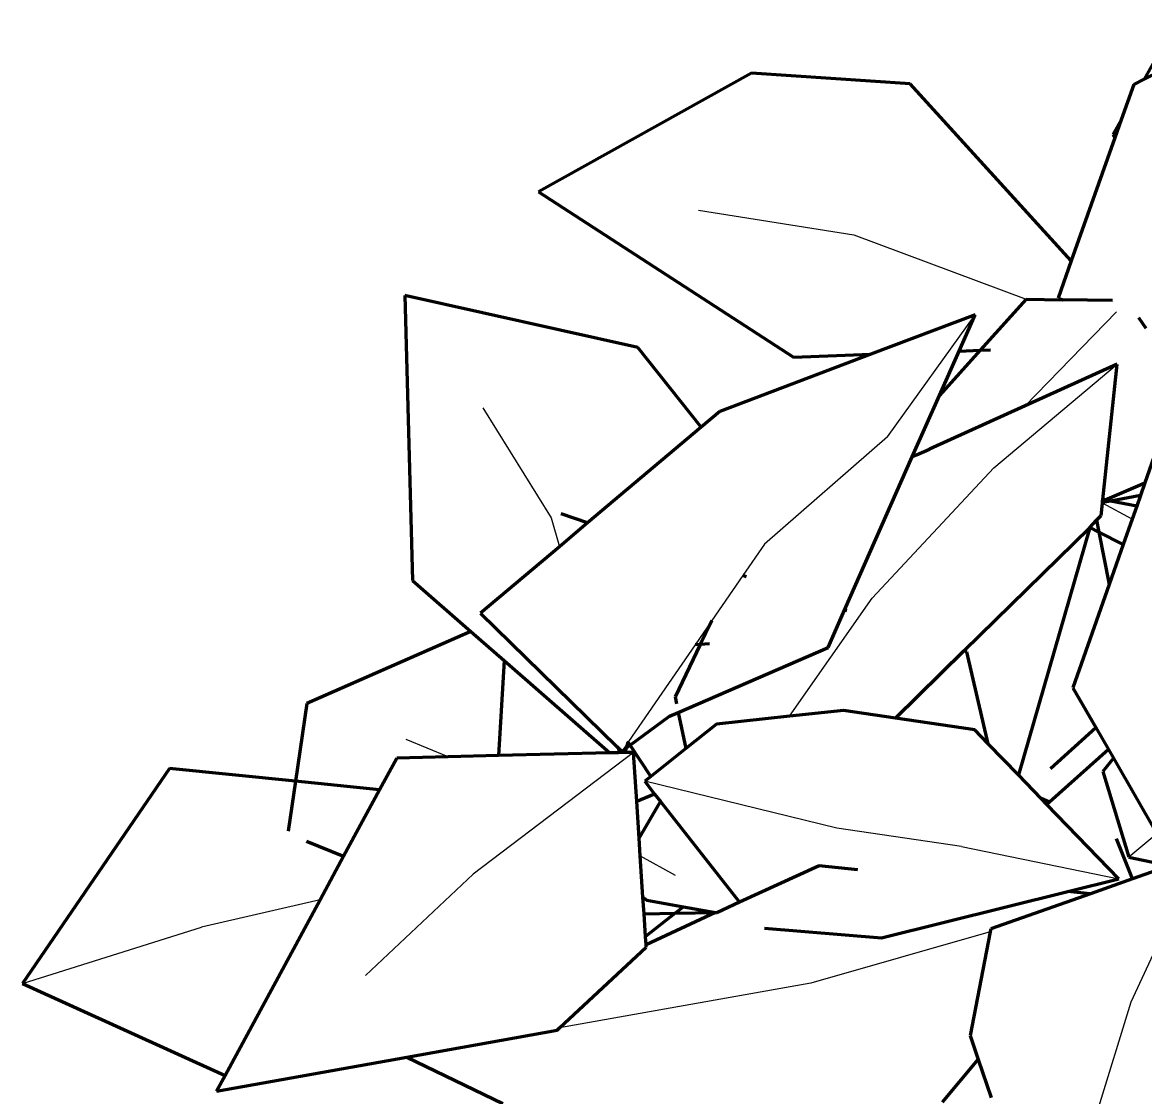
# Model space of a CAD drawing. Header units: millimetres. Extents: x 4307 to 31003, y 2809 to 20009.
# Drawn here: x 7241.4 to 7297.2, y 8375.9 to 8429.3 of the extents above; entities that cross this region are included whole.
import ezdxf

# ---------------------------------------------------------------- set-up
doc = ezdxf.new("R2010")
doc.units = ezdxf.units.MM
doc.layers.add('ProfileEdges', color=7, linetype='Continuous')

msp = doc.modelspace()

# ---------------------------------------------------------------- linework, layer by layer
for p, q in [((7274.977, 8419.988), (7282.7, 8418.764)), ((7282.7, 8418.764), (7291.261, 8415.575)), ((7295.753, 8414.94), (7291.213, 8410.277)), ((7284.373, 8408.743), (7288.721, 8414.798)), ((7289.657, 8407.207), (7295.781, 8412.341)), ((7264.265, 8410.181), (7267.654, 8404.724)), ((7284.373, 8408.743), (7278.258, 8403.418)), ((7289.657, 8407.207), (7283.607, 8400.722)), ((7296.527, 8404.66), (7295.046, 8405.454)), ((7267.654, 8404.724), (7268.067, 8403.287)), ((7278.258, 8403.418), (7277.179, 8401.85)), ((7277.179, 8401.85), (7275.646, 8399.625)), ((7279.502, 8394.865), (7283.607, 8400.722)), ((7275.646, 8399.625), (7274.81, 8398.412)), ((7274.81, 8398.412), (7271.509, 8393.618)), ((7262.547, 8392.85), (7260.454, 8393.719)), ((7270.923, 8393.361), (7271.011, 8393.055)), ((7271.486, 8393.584), (7271.167, 8393.122)), ((7271.751, 8393.073), (7263.782, 8387.024)), ((7281.854, 8389.312), (7272.305, 8391.638)), ((7288.04, 8388.396), (7281.854, 8389.312)), ((7297.752, 8389.026), (7296.362, 8387.866)), ((7288.04, 8388.396), (7295.86, 8386.798)), ((7272.084, 8387.944), (7273.827, 8386.968)), ((7296.476, 8380.687), (7299.843, 8387.952)), ((7258.442, 8381.992), (7263.782, 8387.024)), ((7256.175, 8385.749), (7250.282, 8384.386)), ((7241.391, 8381.598), (7250.282, 8384.386)), ((7289.477, 8384.166), (7280.555, 8381.612)), ((7280.555, 8381.612), (7268.072, 8379.392)), ((7294.799, 8375.254), (7296.476, 8380.687))]:
    msp.add_line(p, q)
at = {"layer": 'ProfileEdges', "lineweight": 211}
for p, q in [((7298.704, 8429.315), (7297.115, 8426.492)), ((7300.045, 8427.929), (7297.115, 8426.492)), ((7277.62, 8426.802), (7267.028, 8420.9)), ((7285.487, 8426.262), (7277.62, 8426.802)), ((7293.501, 8417.485), (7285.487, 8426.262)), ((7296.607, 8426.243), (7295.98, 8424.476)), ((7297.115, 8426.492), (7296.607, 8426.243)), ((7295.98, 8424.476), (7295.572, 8423.751)), ((7295.98, 8424.476), (7295.668, 8423.595)), ((7295.668, 8423.595), (7293.501, 8417.485)), ((7295.572, 8423.751), (7295.668, 8423.595)), ((7267.028, 8420.9), (7279.7, 8412.695)), ((7293.501, 8417.485), (7292.842, 8415.627)), ((7271.965, 8413.181), (7260.382, 8415.763)), ((7260.382, 8415.763), (7260.762, 8401.612)), ((7291.261, 8415.575), (7288.979, 8413.042)), ((7291.261, 8415.575), (7293.071, 8415.548)), ((7292.842, 8415.627), (7293.071, 8415.548)), ((7295.555, 8415.51), (7293.071, 8415.548)), ((7288.721, 8414.798), (7283.534, 8412.838)), ((7287.927, 8413.002), (7288.721, 8414.798)), ((7297.223, 8414.114), (7296.862, 8414.655)), ((7275.106, 8409.222), (7271.965, 8413.181)), ((7283.534, 8412.838), (7276.033, 8410.004)), ((7279.7, 8412.695), (7283.534, 8412.838)), ((7288.979, 8413.042), (7286.949, 8410.789)), ((7286.949, 8410.789), (7287.927, 8413.002)), ((7287.927, 8413.002), (7288.979, 8413.042)), ((7288.979, 8413.042), (7289.486, 8413.061)), ((7295.781, 8412.341), (7291.213, 8410.277)), ((7295.064, 8405.628), (7295.781, 8412.341)), ((7285.602, 8407.741), (7286.949, 8410.789)), ((7276.033, 8410.004), (7275.106, 8409.222)), ((7291.213, 8410.277), (7286.453, 8408.126)), ((7298.535, 8410.382), (7297.155, 8406.449)), ((7275.106, 8409.222), (7269.472, 8404.471)), ((7282.239, 8400.13), (7285.602, 8407.741)), ((7285.757, 8407.811), (7285.602, 8407.741)), ((7285.808, 8407.849), (7285.757, 8407.811)), ((7285.808, 8407.849), (7286.453, 8408.126)), ((7295.18, 8405.606), (7297.155, 8406.449)), ((7297.155, 8406.449), (7296.939, 8405.834)), ((7294.979, 8404.83), (7295.046, 8405.454)), ((7295.046, 8405.454), (7295.048, 8405.479)), ((7295.447, 8405.554), (7295.048, 8405.479)), ((7295.048, 8405.479), (7295.056, 8405.553)), ((7295.056, 8405.553), (7295.064, 8405.628)), ((7295.056, 8405.553), (7295.18, 8405.606)), ((7295.18, 8405.606), (7295.064, 8405.628)), ((7295.447, 8405.554), (7295.18, 8405.606)), ((7296.939, 8405.834), (7295.447, 8405.554)), ((7296.752, 8405.302), (7295.447, 8405.554)), ((7296.939, 8405.834), (7296.752, 8405.302)), ((7269.472, 8404.471), (7268.161, 8404.917)), ((7296.752, 8405.302), (7296.527, 8404.66)), ((7269.472, 8404.471), (7268.067, 8403.287)), ((7294.414, 8404.238), (7294.752, 8404.607)), ((7294.752, 8404.607), (7294.979, 8404.83)), ((7294.752, 8404.607), (7294.87, 8404.009)), ((7296.527, 8404.66), (7296.084, 8403.397)), ((7288.157, 8398.117), (7294.414, 8404.238)), ((7294.414, 8404.238), (7290.876, 8391.952)), ((7294.87, 8404.009), (7294.414, 8404.238)), ((7296.084, 8403.397), (7294.87, 8404.009)), ((7294.87, 8404.009), (7295.385, 8401.406)), ((7268.067, 8403.287), (7264.156, 8399.988)), ((7296.084, 8403.397), (7295.385, 8401.406)), ((7260.762, 8401.612), (7263.674, 8399.07)), ((7277.359, 8401.789), (7277.179, 8401.85)), ((7295.385, 8401.406), (7293.585, 8396.275)), ((7264.156, 8399.988), (7270.923, 8393.361)), ((7281.424, 8398.286), (7282.239, 8400.13)), ((7282.347, 8400.093), (7282.239, 8400.13)), ((7275.646, 8399.625), (7275.067, 8398.427)), ((7263.674, 8399.07), (7255.527, 8395.496)), ((7263.674, 8399.07), (7265.321, 8397.632)), ((7275.067, 8398.427), (7273.812, 8395.832)), ((7273.973, 8395.053), (7281.424, 8398.286)), ((7275.067, 8398.427), (7274.81, 8398.412)), ((7275.519, 8398.455), (7275.067, 8398.427)), ((7265.321, 8397.632), (7265.048, 8392.91)), ((7265.321, 8397.632), (7270.576, 8393.044)), ((7284.761, 8394.775), (7288.157, 8398.117)), ((7288.308, 8398.065), (7288.157, 8398.117)), ((7289.377, 8393.501), (7288.308, 8398.065)), ((7293.585, 8396.275), (7294.715, 8394.308)), ((7255.527, 8395.496), (7254.955, 8391.636)), ((7273.812, 8395.832), (7273.883, 8395.491)), ((7271.587, 8393.43), (7273.536, 8394.863)), ((7273.536, 8394.863), (7273.973, 8395.053)), ((7273.973, 8395.053), (7274.345, 8393.263)), ((7279.502, 8394.865), (7275.868, 8394.477)), ((7282.185, 8395.153), (7279.502, 8394.865)), ((7284.761, 8394.775), (7282.185, 8395.153)), ((7275.868, 8394.477), (7274.345, 8393.263)), ((7288.703, 8394.198), (7284.761, 8394.775)), ((7292.466, 8392.268), (7294.715, 8394.308)), ((7294.715, 8394.308), (7295.342, 8393.218)), ((7289.377, 8393.501), (7288.703, 8394.198)), ((7270.923, 8393.361), (7271.167, 8393.122)), ((7271.167, 8393.122), (7271.406, 8393.297)), ((7271.331, 8393.063), (7271.406, 8393.297)), ((7271.406, 8393.297), (7271.486, 8393.584)), ((7271.406, 8393.297), (7271.587, 8393.43)), ((7271.486, 8393.584), (7271.509, 8393.618)), ((7271.587, 8393.43), (7271.486, 8393.584)), ((7272.612, 8391.883), (7271.587, 8393.43)), ((7274.345, 8393.263), (7272.612, 8391.883)), ((7290.876, 8391.952), (7289.377, 8393.501)), ((7295.342, 8393.218), (7292.412, 8390.593)), ((7295.342, 8393.218), (7295.593, 8392.782)), ((7259.983, 8392.788), (7259.129, 8391.209)), ((7262.547, 8392.85), (7259.983, 8392.788)), ((7265.048, 8392.91), (7262.547, 8392.85)), ((7270.576, 8393.044), (7265.048, 8392.91)), ((7271.011, 8393.055), (7270.576, 8393.044)), ((7271.331, 8393.063), (7271.011, 8393.055)), ((7271.751, 8393.073), (7271.331, 8393.063)), ((7271.91, 8390.633), (7271.751, 8393.073)), ((7295.593, 8392.782), (7295.06, 8392.122)), ((7295.593, 8392.782), (7297.752, 8389.026)), ((7248.7, 8392.276), (7241.391, 8381.598)), ((7254.955, 8391.636), (7248.7, 8392.276)), ((7295.06, 8392.122), (7296.362, 8387.866)), ((7254.955, 8391.636), (7254.588, 8389.159)), ((7259.129, 8391.209), (7254.955, 8391.636)), ((7272.612, 8391.883), (7272.305, 8391.638)), ((7272.305, 8391.638), (7272.801, 8391.005)), ((7292.01, 8390.779), (7290.876, 8391.952)), ((7259.129, 8391.209), (7257.346, 8387.913)), ((7272.801, 8391.005), (7271.91, 8390.633)), ((7272.801, 8391.005), (7273.096, 8390.629)), ((7272.028, 8388.809), (7271.91, 8390.633)), ((7272.028, 8388.809), (7273.096, 8390.629)), ((7273.096, 8390.629), (7277.018, 8385.628)), ((7292.412, 8390.593), (7292.01, 8390.779)), ((7292.293, 8390.486), (7292.01, 8390.779)), ((7292.412, 8390.593), (7292.293, 8390.486)), ((7295.86, 8386.798), (7292.293, 8390.486)), ((7255.509, 8388.672), (7257.346, 8387.913)), ((7272.084, 8387.944), (7272.028, 8388.809)), ((7296.545, 8386.791), (7295.749, 8388.784)), ((7257.346, 8387.913), (7256.175, 8385.749)), ((7272.218, 8385.887), (7272.084, 8387.944)), ((7296.362, 8387.866), (7297.788, 8387.566)), ((7280.975, 8387.433), (7277.018, 8385.628)), ((7282.888, 8387.237), (7280.975, 8387.433)), ((7297.773, 8387.223), (7296.545, 8386.791)), ((7293.325, 8386.168), (7295.86, 8386.798)), ((7296.545, 8386.791), (7294.448, 8386.053)), ((7272.218, 8385.887), (7272.407, 8385.736)), ((7272.272, 8385.054), (7272.218, 8385.887)), ((7284.071, 8383.869), (7293.325, 8386.168)), ((7294.448, 8386.053), (7289.506, 8384.312)), ((7294.448, 8386.053), (7293.325, 8386.168)), ((7256.175, 8385.749), (7251.458, 8377.03)), ((7272.407, 8385.736), (7274.235, 8385.409)), ((7274.235, 8385.409), (7273.82, 8385.085)), ((7274.235, 8385.409), (7275.819, 8385.125)), ((7277.018, 8385.628), (7275.888, 8385.112)), ((7272.272, 8385.054), (7273.82, 8385.085)), ((7272.345, 8383.933), (7272.272, 8385.054)), ((7273.82, 8385.085), (7272.345, 8383.933)), ((7275.819, 8385.125), (7272.373, 8383.509)), ((7273.82, 8385.085), (7275.819, 8385.125)), ((7275.819, 8385.125), (7275.888, 8385.112)), ((7278.252, 8384.34), (7284.071, 8383.869)), ((7289.506, 8384.312), (7289.477, 8384.166)), ((7272.373, 8383.509), (7272.345, 8383.933)), ((7289.477, 8384.166), (7288.474, 8379.012)), ((7268.072, 8379.392), (7272.38, 8383.397)), ((7272.38, 8383.397), (7272.373, 8383.509)), ((7241.391, 8381.598), (7251.458, 8377.03)), ((7260.486, 8377.942), (7267.952, 8379.281)), ((7267.952, 8379.281), (7268.072, 8379.392)), ((7288.474, 8379.012), (7288.879, 8377.825)), ((7251.035, 8376.247), (7260.486, 8377.942)), ((7260.486, 8377.942), (7265.251, 8375.632)), ((7287.108, 8375.703), (7288.879, 8377.825)), ((7288.879, 8377.825), (7289.524, 8375.929)), ((7251.458, 8377.03), (7251.035, 8376.247))]:
    msp.add_line(p, q, dxfattribs=at)

doc.saveas('drawing.dxf')
